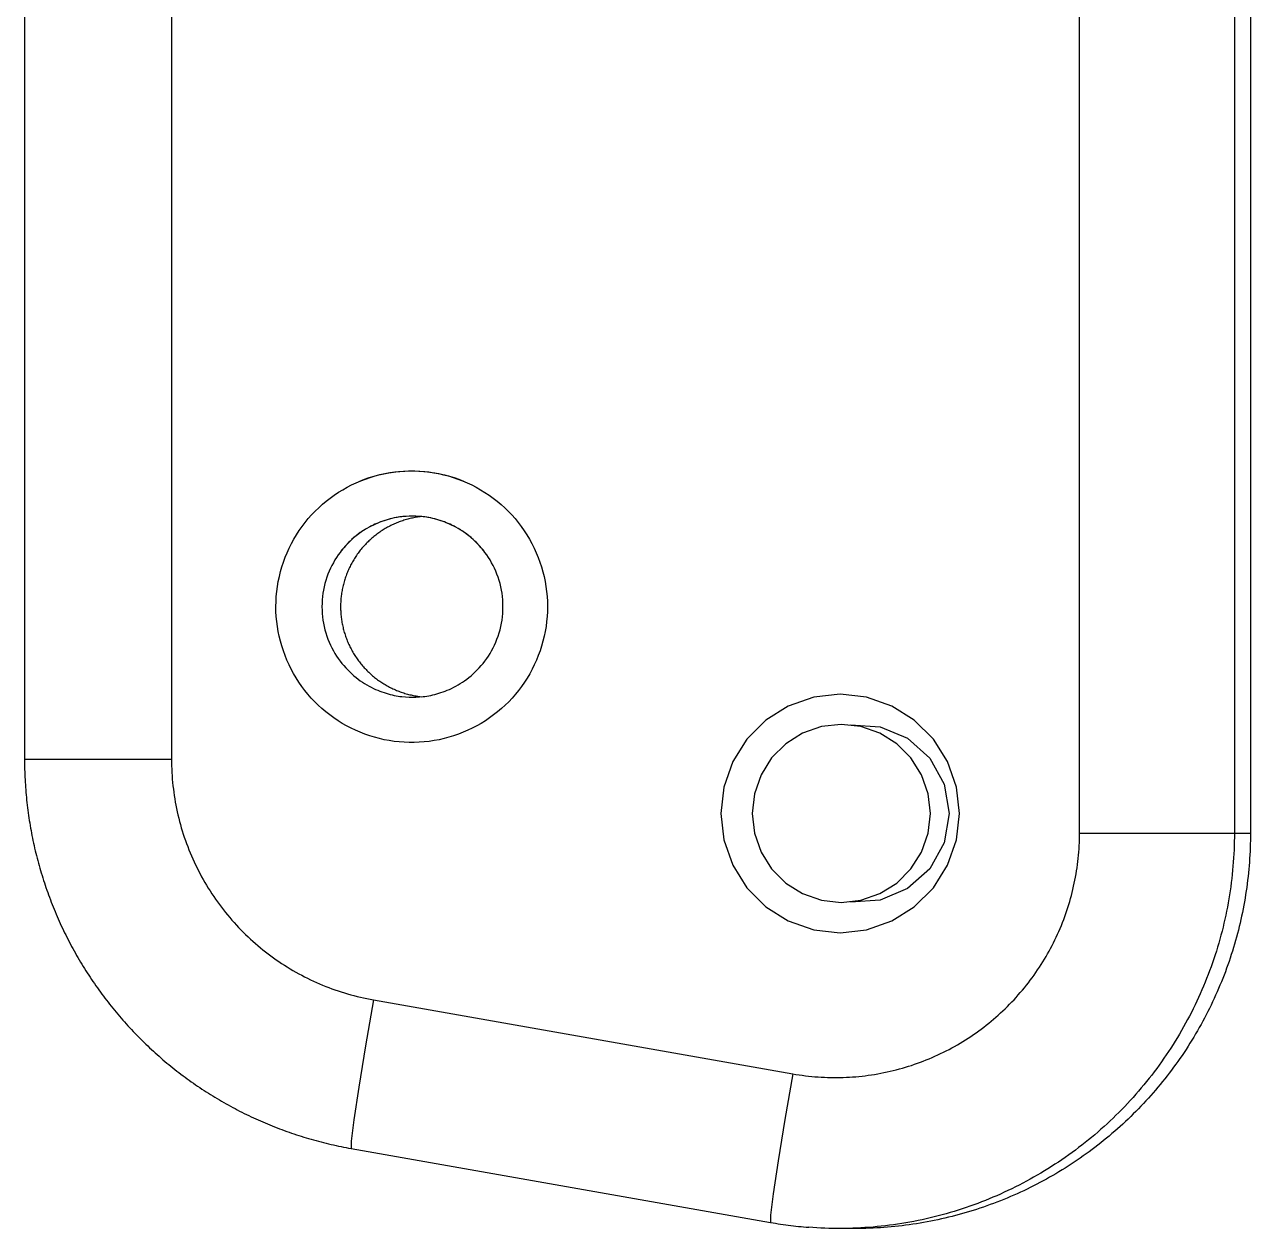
# Model space of a CAD drawing. Header units: inches. Extents: x 9000 to 22395, y 8106 to 17135.
# Drawn here: x 10069.72 to 10087.77, y 8318.72 to 8336.45 of the extents above; entities that cross this region are included whole.
import ezdxf

# ---------------------------------------------------------------- set-up
doc = ezdxf.new("R2010")
doc.units = ezdxf.units.IN
doc.header["$MEASUREMENT"] = 0
doc.layers.add('20000_FRONT_O', color=7, linetype='Continuous')

# ---------------------------------------------------------------- blocks, each defined once
blk = doc.blocks.new('A$C21A67833')
at = {"layer": '20000_FRONT_O', "linetype": 'Continuous'}
for p, q in [((12.9759, 12.9), (12.9759, 24.12)), ((14.0017, 24.12), (14.0017, 12.9)), ((14.1083, 24.12), (14.1083, 12.9)), ((5.9869, 23.6298), (5.9869, 13.3902)), ((6.9607, 23.6298), (6.9607, 13.3902)), ((8.5353, 14.9996), (8.5111, 14.9982)), ((8.5571, 15), (8.5345, 14.9996)), ((8.5797, 14.9996), (8.5571, 15)), ((5.9869, 13.3902), (6.9607, 13.3902)), ((12.9759, 12.9), (14.1083, 12.9)), ((8.2983, 11.7948), (11.0763, 11.3046)), ((8.1507, 10.81), (10.9288, 10.3198))]:
    blk.add_line(p, q, dxfattribs=at)
for points in [[(8.2082, 15.2323), (8.2391, 15.2444), (8.2705, 15.2553), (8.3022, 15.2651), (8.3343, 15.2736), (8.3667, 15.281), (8.3994, 15.2872), (8.4323, 15.2921), (8.4653, 15.2959), (8.4985, 15.2985), (8.5317, 15.2998), (8.565, 15.2999), (8.5983, 15.2988), (8.6315, 15.2964), (8.6646, 15.2928), (8.6975, 15.2879), (8.7302, 15.2818), (8.7627, 15.2744), (8.7948, 15.2659), (8.8266, 15.2562), (8.8581, 15.2454), (8.8892, 15.2334), (8.9198, 15.2204), (8.9499, 15.2063), (8.9795, 15.1911), (9.0086, 15.1748), (9.037, 15.1575), (9.0647, 15.1391), (9.0918, 15.1197), (9.118, 15.0993), (9.1435, 15.0779), (9.1682, 15.0555), (9.192, 15.0323), (9.215, 15.0081), (9.237, 14.9832), (9.258, 14.9574), (9.2781, 14.9308), (9.2971, 14.9035), (9.3151, 14.8755), (9.3321, 14.8469), (9.3479, 14.8176), (9.3627, 14.7878), (9.3765, 14.7575), (9.3891, 14.7267), (9.4007, 14.6955), (9.4112, 14.6639), (9.4205, 14.6319), (9.4286, 14.5996), (9.4355, 14.5671), (9.4411, 14.5343), (9.4455, 14.5013), (9.4487, 14.4681), (9.4507, 14.4349), (9.4514, 14.4016), (9.4508, 14.3683), (9.4491, 14.3351), (9.446, 14.3019), (9.4417, 14.2689), (9.4362, 14.2361), (9.4294, 14.2035), (9.4214, 14.1712), (9.4123, 14.1392), (9.4019, 14.1076), (9.3904, 14.0763), (9.3779, 14.0455), (9.3643, 14.0151), (9.3496, 13.9852), (9.3338, 13.9559), (9.317, 13.9272), (9.299, 13.8992), (9.2801, 13.8718), (9.2601, 13.8452), (9.2391, 13.8193), (9.2172, 13.7943), (9.1943, 13.7701), (9.1706, 13.7468), (9.146, 13.7243), (9.1206, 13.7028), (9.0944, 13.6823), (9.0675, 13.6628), (9.0398, 13.6443), (9.0114, 13.6268), (8.9825, 13.6105), (8.9529, 13.5952), (8.9228, 13.5809), (8.8923, 13.5677), (8.8613, 13.5557), (8.8299, 13.5447), (8.7981, 13.5348), (8.7659, 13.5262), (8.7335, 13.5188), (8.7008, 13.5126), (8.6679, 13.5076), (8.6348, 13.5039), (8.6016, 13.5014), (8.5684, 13.5002), (8.5351, 13.5002), (8.5018, 13.5014), (8.4687, 13.5039), (8.4356, 13.5076), (8.4027, 13.5126), (8.37, 13.5188), (8.3376, 13.5263), (8.3054, 13.5349), (8.2736, 13.5448), (8.2422, 13.5557), (8.2112, 13.5678), (8.1806, 13.581), (8.1506, 13.5952), (8.121, 13.6105), (8.092, 13.6269), (8.0637, 13.6444), (8.0361, 13.6629), (8.0091, 13.6824), (7.9829, 13.703), (7.9575, 13.7245), (7.933, 13.7469), (7.9092, 13.7703), (7.8864, 13.7945), (7.8645, 13.8195), (7.8435, 13.8454), (7.8236, 13.872), (7.8046, 13.8994), (7.7867, 13.9275), (7.7699, 13.9562), (7.7542, 13.9855), (7.7395, 14.0154), (7.7258, 14.0458), (7.7133, 14.0766), (7.7018, 14.1079), (7.6915, 14.1395), (7.6823, 14.1715), (7.6743, 14.2038), (7.6676, 14.2364), (7.6621, 14.2692), (7.6578, 14.3023), (7.6547, 14.3354), (7.6529, 14.3686), (7.6524, 14.4019), (7.6531, 14.4352), (7.655, 14.4684), (7.6582, 14.5016), (7.6626, 14.5346), (7.6683, 14.5674), (7.6752, 14.5999), (7.6833, 14.6322), (7.6927, 14.6642), (7.7031, 14.6958), (7.7147, 14.727), (7.7274, 14.7578), (7.7411, 14.7881), (7.7559, 14.8179), (7.7718, 14.8471), (7.7888, 14.8758), (7.8068, 14.9038), (7.8259, 14.931), (7.846, 14.9576), (7.867, 14.9834), (7.889, 15.0083), (7.9119, 15.0325), (7.9357, 15.0557), (7.9604, 15.0781), (7.9859, 15.0995), (8.0121, 15.12), (8.0392, 15.1394), (8.0669, 15.1577), (8.0953, 15.1751), (8.1244, 15.1913), (8.154, 15.2065), (8.1841, 15.2206), (8.2148, 15.2337), (8.2458, 15.2456), (8.2773, 15.2565), (8.3091, 15.2662), (8.3413, 15.2747), (8.3737, 15.2821), (8.4064, 15.2881), (8.4394, 15.293), (8.4725, 15.2965), (8.5057, 15.2988), (8.5389, 15.2999), (8.5722, 15.2998), (8.6054, 15.2984), (8.6386, 15.2958), (8.6717, 15.2919), (8.7045, 15.2869), (8.7372, 15.2807), (8.7696, 15.2733), (8.8017, 15.2647), (8.8334, 15.255), (8.8647, 15.2441), (8.8956, 15.232)], [(8.4228, 14.9848), (8.4095, 14.9815), (8.396, 14.9779), (8.3824, 14.974), (8.3686, 14.9696), (8.3547, 14.9648), (8.3406, 14.9595), (8.3265, 14.9539), (8.3123, 14.9477), (8.298, 14.9411), (8.2836, 14.9339), (8.2692, 14.9263), (8.2548, 14.9181), (8.2403, 14.9094), (8.226, 14.9002), (8.2116, 14.8904), (8.1974, 14.88), (8.1832, 14.869), (8.1692, 14.8575), (8.1553, 14.8454), (8.1417, 14.8326), (8.1282, 14.8193), (8.1151, 14.8054), (8.1022, 14.7908), (8.0896, 14.7757), (8.0774, 14.76), (8.0657, 14.7437), (8.0543, 14.7269), (8.0434, 14.7095), (8.033, 14.6915), (8.0232, 14.6731), (8.014, 14.6541), (8.0053, 14.6347), (7.9973, 14.6149), (7.9899, 14.5946), (7.9833, 14.574), (7.9773, 14.553), (7.9721, 14.5317), (7.9677, 14.5102), (7.9641, 14.4884), (7.9612, 14.4665), (7.9592, 14.4444), (7.9579, 14.4222), (7.9575, 14.4), (7.9579, 14.3778), (7.9592, 14.3556), (7.9612, 14.3335), (7.9641, 14.3116), (7.9677, 14.2898), (7.9721, 14.2683), (7.9773, 14.247), (7.9833, 14.226), (7.9899, 14.2054), (7.9973, 14.1852), (8.0053, 14.1653), (8.014, 14.1459), (8.0232, 14.1269), (8.033, 14.1085), (8.0434, 14.0906), (8.0543, 14.0731), (8.0657, 14.0563), (8.0774, 14.04), (8.0896, 14.0243), (8.1022, 14.0092), (8.1151, 13.9946), (8.1282, 13.9807), (8.1417, 13.9674), (8.1553, 13.9546), (8.1692, 13.9425), (8.1832, 13.931), (8.1974, 13.92), (8.2116, 13.9096), (8.226, 13.8998), (8.2403, 13.8906), (8.2548, 13.8819), (8.2692, 13.8737), (8.2836, 13.8661), (8.298, 13.8589), (8.3123, 13.8523), (8.3265, 13.8462), (8.3406, 13.8405), (8.3547, 13.8352), (8.3686, 13.8304), (8.3824, 13.826), (8.396, 13.8221), (8.4095, 13.8185), (8.4228, 13.8152), (8.436, 13.8124), (8.449, 13.8098), (8.4618, 13.8076), (8.4744, 13.8057), (8.4868, 13.8041), (8.5111, 13.8018), (8.5345, 13.8004), (8.5571, 13.8), (8.5797, 13.8004), (8.6032, 13.8018), (8.6274, 13.8041), (8.6398, 13.8057), (8.6524, 13.8076), (8.6652, 13.8098), (8.6782, 13.8124), (8.6914, 13.8152), (8.7047, 13.8185), (8.7182, 13.8221), (8.7318, 13.826), (8.7456, 13.8304), (8.7595, 13.8352), (8.7736, 13.8405), (8.7877, 13.8462), (8.802, 13.8523), (8.8163, 13.8589), (8.8306, 13.8661), (8.845, 13.8737), (8.8595, 13.8819), (8.8739, 13.8906), (8.8883, 13.8998), (8.9026, 13.9096), (8.9169, 13.92), (8.931, 13.931), (8.945, 13.9425), (8.9589, 13.9546), (8.9726, 13.9674), (8.986, 13.9807), (8.9992, 13.9946), (9.012, 14.0092), (9.0246, 14.0243), (9.0368, 14.04), (9.0486, 14.0563), (9.0599, 14.0731), (9.0708, 14.0906), (9.0812, 14.1085), (9.091, 14.1269), (9.1003, 14.1459), (9.1089, 14.1653), (9.1169, 14.1852), (9.1243, 14.2054), (9.1309, 14.226), (9.1369, 14.247), (9.1421, 14.2683), (9.1465, 14.2898), (9.1502, 14.3116), (9.153, 14.3335), (9.1551, 14.3556), (9.1563, 14.3778), (9.1567, 14.4), (9.1563, 14.4222), (9.1551, 14.4444), (9.153, 14.4665), (9.1502, 14.4884), (9.1465, 14.5102), (9.1421, 14.5317), (9.1369, 14.553)], [(8.6165, 14.9965), (8.6081, 14.9956), (8.5997, 14.9945), (8.5913, 14.9933), (8.583, 14.992), (8.5747, 14.9905), (8.5664, 14.989), (8.5581, 14.9873), (8.5499, 14.9855), (8.5416, 14.9836), (8.5334, 14.9816), (8.5252, 14.9795), (8.5171, 14.9772), (8.5089, 14.9748), (8.5008, 14.9723), (8.4927, 14.9697), (8.4846, 14.967), (8.4765, 14.9641), (8.4685, 14.9612), (8.4606, 14.9581), (8.4527, 14.9549), (8.4449, 14.9516), (8.4371, 14.9482), (8.4294, 14.9448), (8.4218, 14.9412), (8.4142, 14.9375), (8.4066, 14.9337), (8.3991, 14.9297), (8.3917, 14.9257), (8.3844, 14.9216), (8.3771, 14.9174), (8.3698, 14.9131), (8.3626, 14.9086), (8.3555, 14.9041), (8.3484, 14.8995), (8.3414, 14.8947), (8.3345, 14.8899), (8.3276, 14.8849), (8.3207, 14.8799), (8.3139, 14.8747), (8.3072, 14.8694), (8.3006, 14.864), (8.294, 14.8586), (8.2875, 14.8531), (8.2812, 14.8474), (8.2749, 14.8417), (8.2687, 14.836), (8.2626, 14.8301), (8.2566, 14.8242), (8.2506, 14.8182), (8.2448, 14.8121), (8.239, 14.8059), (8.2334, 14.7996), (8.2278, 14.7933), (8.2223, 14.7869), (8.2169, 14.7804), (8.2116, 14.7738), (8.2064, 14.7672), (8.2013, 14.7605), (8.1962, 14.7537), (8.1913, 14.7468), (8.1864, 14.7398), (8.1816, 14.7328), (8.177, 14.7256), (8.1724, 14.7184), (8.1679, 14.7112), (8.1635, 14.7038), (8.1593, 14.6965), (8.1551, 14.689), (8.1511, 14.6816), (8.1472, 14.6741), (8.1434, 14.6665), (8.1397, 14.6589), (8.1361, 14.6513), (8.1326, 14.6436), (8.1292, 14.6359), (8.1259, 14.6281), (8.1228, 14.6203), (8.1198, 14.6124), (8.1168, 14.6045), (8.114, 14.5965), (8.1113, 14.5885), (8.1087, 14.5805), (8.1062, 14.5724), (8.1038, 14.5642), (8.1016, 14.556), (8.0994, 14.5478), (8.0974, 14.5395), (8.0954, 14.5312), (8.0936, 14.5228), (8.0919, 14.5145), (8.0904, 14.5061), (8.0889, 14.4977), (8.0876, 14.4894), (8.0864, 14.481), (8.0853, 14.4726), (8.0843, 14.4642), (8.0835, 14.4558), (8.0828, 14.4474), (8.0822, 14.439), (8.0817, 14.4306), (8.0813, 14.4221), (8.0811, 14.4137), (8.0809, 14.4053), (8.0809, 14.3968), (8.081, 14.3884), (8.0812, 14.3799), (8.0816, 14.3714), (8.0821, 14.363), (8.0826, 14.3545), (8.0833, 14.346), (8.0842, 14.3375), (8.0851, 14.329), (8.0862, 14.3205), (8.0874, 14.3121), (8.0887, 14.3037), (8.0901, 14.2953), (8.0917, 14.287), (8.0933, 14.2787), (8.0951, 14.2704), (8.097, 14.2622), (8.099, 14.254), (8.1011, 14.2458), (8.1033, 14.2377), (8.1056, 14.2295), (8.1081, 14.2215), (8.1106, 14.2134), (8.1133, 14.2054), (8.1161, 14.1975), (8.119, 14.1895), (8.1221, 14.1816), (8.1252, 14.1738), (8.1285, 14.1659), (8.1318, 14.1581), (8.1353, 14.1503), (8.1389, 14.1426), (8.1427, 14.1349), (8.1465, 14.1273), (8.1504, 14.1197), (8.1544, 14.1122), (8.1586, 14.1048), (8.1628, 14.0975), (8.1671, 14.0902), (8.1715, 14.083), (8.176, 14.0758), (8.1806, 14.0688), (8.1854, 14.0618), (8.1902, 14.0548), (8.1951, 14.0479), (8.2001, 14.0412), (8.2051, 14.0344), (8.2103, 14.0278), (8.2156, 14.0212), (8.221, 14.0147), (8.2265, 14.0082), (8.2321, 14.0018), (8.2377, 13.9955), (8.2435, 13.9893), (8.2494, 13.9831), (8.2554, 13.977), (8.2614, 13.971), (8.2676, 13.9651), (8.2738, 13.9593), (8.2801, 13.9535), (8.2864, 13.9479), (8.2929, 13.9424), (8.2994, 13.9369), (8.3059, 13.9316), (8.3126, 13.9264), (8.3193, 13.9212), (8.326, 13.9162), (8.3329, 13.9113), (8.3398, 13.9064), (8.3467, 13.9017), (8.3538, 13.897), (8.3609, 13.8925), (8.3681, 13.888), (8.3753, 13.8837), (8.3826, 13.8794), (8.39, 13.8752), (8.3975, 13.8712), (8.405, 13.8672), (8.4126, 13.8633), (8.4203, 13.8596), (8.428, 13.8559), (8.4357, 13.8524), (8.4435, 13.849), (8.4514, 13.8456), (8.4592, 13.8425), (8.4671, 13.8394), (8.4751, 13.8364), (8.483, 13.8336), (8.491, 13.8308), (8.4991, 13.8282), (8.5071, 13.8257), (8.5152, 13.8233), (8.5233, 13.8211), (8.5315, 13.8189), (8.5397, 13.8169), (8.5479, 13.8149)], [(8.5143, 14.9985), (8.4942, 14.9967), (8.4748, 14.9943), (8.4562, 14.9915), (8.4384, 14.9881), (8.4213, 14.9844), (8.4049, 14.9804), (8.3892, 14.976), (8.3742, 14.9714), (8.3598, 14.9666), (8.3461, 14.9616), (8.3329, 14.9565), (8.3203, 14.9512), (8.3082, 14.9459), (8.2966, 14.9404)], [(8.5111, 14.9982), (8.4868, 14.9959), (8.4744, 14.9943), (8.4618, 14.9924), (8.449, 14.9902), (8.436, 14.9876)], [(8.6782, 14.9876), (8.6652, 14.9902), (8.6524, 14.9924), (8.6398, 14.9943), (8.6274, 14.9959), (8.6032, 14.9982), (8.5789, 14.9996)], [(8.8176, 14.9404), (8.806, 14.9459), (8.794, 14.9512), (8.7813, 14.9565), (8.7682, 14.9616), (8.7544, 14.9666), (8.74, 14.9714), (8.725, 14.976), (8.7093, 14.9804), (8.6929, 14.9844), (8.6758, 14.9881), (8.658, 14.9915), (8.6394, 14.9943), (8.6201, 14.9967), (8.5999, 14.9985)], [(9.1369, 14.553), (9.1309, 14.574), (9.1243, 14.5946), (9.1169, 14.6149), (9.1089, 14.6347), (9.1003, 14.6541), (9.091, 14.6731), (9.0812, 14.6915), (9.0708, 14.7095), (9.0599, 14.7269), (9.0486, 14.7437), (9.0368, 14.76), (9.0246, 14.7757), (9.012, 14.7908), (8.9992, 14.8054), (8.986, 14.8193), (8.9726, 14.8326), (8.9589, 14.8454), (8.945, 14.8575), (8.931, 14.869), (8.9169, 14.88), (8.9026, 14.8904), (8.8883, 14.9002), (8.8739, 14.9094), (8.8595, 14.9181), (8.845, 14.9263), (8.8306, 14.9339), (8.8163, 14.9411), (8.802, 14.9477), (8.7877, 14.9539), (8.7736, 14.9595), (8.7595, 14.9648), (8.7456, 14.9696), (8.7318, 14.974), (8.7182, 14.9779), (8.7047, 14.9815), (8.6914, 14.9848)], [(8.2283, 14.9017), (8.22, 14.8962), (8.2046, 14.8854), (8.1904, 14.8747), (8.1773, 14.8643), (8.1652, 14.8541), (8.154, 14.8441)], [(8.2551, 14.9183), (8.2458, 14.9128), (8.2368, 14.9072)], [(8.2856, 14.9349), (8.275, 14.9294), (8.2648, 14.9239)], [(8.8494, 14.9239), (8.8393, 14.9294), (8.8287, 14.9349)], [(8.8774, 14.9072), (8.8685, 14.9128), (8.8591, 14.9183)], [(8.9602, 14.8441), (8.9491, 14.8541), (8.9369, 14.8643), (8.9238, 14.8747), (8.9096, 14.8854), (8.8942, 14.8962), (8.886, 14.9017)], [(8.1168, 14.8072), (8.109, 14.7987), (8.1018, 14.7904), (8.0951, 14.7824), (8.0888, 14.7747), (8.0829, 14.7672), (8.0774, 14.76)], [(8.1436, 14.8345), (8.134, 14.8251), (8.1251, 14.816)], [(8.9892, 14.816), (8.9802, 14.8251), (8.9706, 14.8345)], [(9.0368, 14.76), (9.0313, 14.7672), (9.0254, 14.7747), (9.0191, 14.7824), (9.0124, 14.7904), (9.0052, 14.7987), (8.9975, 14.8072)], [(8.5479, 13.8149), (8.5561, 13.8131), (8.5644, 13.8114), (8.5727, 13.8098), (8.5811, 13.8084), (8.5895, 13.807), (8.5979, 13.8058), (8.6063, 13.8047), (8.6148, 13.8037)], [(11.3899, 13.8201), (11.2156, 13.8007), (11.0468, 13.7417), (10.8982, 13.6484), (10.7718, 13.5219), (10.6785, 13.3733), (10.6195, 13.2044), (10.6001, 13.03), (10.6195, 12.8556), (10.6785, 12.6867), (10.7718, 12.5381), (10.8982, 12.4116), (11.0468, 12.3183), (11.2156, 12.2594), (11.3899, 12.2399), (11.5643, 12.2594), (11.7331, 12.3183), (11.8816, 12.4116), (12.0081, 12.5381), (12.1013, 12.6867), (12.1603, 12.8556), (12.1798, 13.03), (12.1603, 13.2044), (12.1013, 13.3733), (12.0081, 13.5219), (11.8816, 13.6484), (11.7331, 13.7417), (11.5643, 13.8007), (11.3899, 13.8201)], [(11.3978, 12.4399), (11.528, 12.4544), (11.6541, 12.4985), (11.765, 12.5682), (11.8595, 12.6626), (11.9291, 12.7736), (11.9732, 12.8998), (11.9877, 13.03), (11.9732, 13.1603), (11.9291, 13.2864), (11.8595, 13.3974), (11.765, 13.4919), (11.6541, 13.5615), (11.528, 13.6056), (11.3978, 13.6201), (11.2676, 13.6056), (11.1415, 13.5615), (11.0306, 13.4919), (10.9361, 13.3974), (10.8664, 13.2864), (10.8224, 13.1603), (10.8078, 13.03), (10.8224, 12.8998), (10.8664, 12.7736), (10.9361, 12.6626), (11.0306, 12.5682), (11.1415, 12.4985), (11.2676, 12.4544), (11.3978, 12.4399)], [(11.4593, 13.6169), (11.6558, 13.6045), (11.8373, 13.5282), (11.9836, 13.3965), (12.0784, 13.2241), (12.1113, 13.03)], [(5.9871, 13.3902), (5.9871, 13.3732), (5.9872, 13.3562), (5.9875, 13.3392), (5.9878, 13.3222), (5.9883, 13.3051), (5.989, 13.2881), (5.9897, 13.2712), (5.9905, 13.2542), (5.9915, 13.2372), (5.9925, 13.2202), (5.9937, 13.2032), (5.9949, 13.1863), (5.9963, 13.1693), (5.9978, 13.1524), (5.9994, 13.1354), (6.0011, 13.1185), (6.0029, 13.1016), (6.0048, 13.0847), (6.0068, 13.0678), (6.009, 13.0509), (6.0112, 13.0341), (6.0136, 13.0172), (6.016, 13.0004), (6.0186, 12.9836), (6.0213, 12.9668), (6.0241, 12.95), (6.027, 12.9332), (6.03, 12.9165), (6.0332, 12.8998), (6.0364, 12.8831), (6.0398, 12.8664), (6.0432, 12.8497), (6.0468, 12.8331), (6.0504, 12.8165), (6.0542, 12.7999), (6.0581, 12.7833), (6.0621, 12.7668), (6.0662, 12.7503), (6.0704, 12.7338), (6.0747, 12.7174), (6.0792, 12.7009), (6.0837, 12.6845), (6.0883, 12.6682), (6.0931, 12.6518), (6.0979, 12.6355), (6.1029, 12.6192), (6.1079, 12.603), (6.1131, 12.5868), (6.1183, 12.5706), (6.1237, 12.5545), (6.1292, 12.5384), (6.1348, 12.5223), (6.1404, 12.5063), (6.1462, 12.4903), (6.1521, 12.4743), (6.1581, 12.4584), (6.1642, 12.4425), (6.1704, 12.4267), (6.1767, 12.4109), (6.1831, 12.3951), (6.1896, 12.3794), (6.1962, 12.3637), (6.2029, 12.3481), (6.2098, 12.3325), (6.2167, 12.3169), (6.2237, 12.3015), (6.2308, 12.286), (6.238, 12.2706), (6.2453, 12.2552), (6.2527, 12.2399), (6.2603, 12.2247), (6.2679, 12.2095), (6.2756, 12.1943), (6.2834, 12.1792), (6.2913, 12.1641), (6.2993, 12.1491), (6.3074, 12.1341), (6.3156, 12.1192), (6.3239, 12.1044), (6.3323, 12.0896), (6.3407, 12.0748), (6.3493, 12.0602), (6.358, 12.0455), (6.3668, 12.0309), (6.3756, 12.0164), (6.3846, 12.002), (6.3937, 11.9876), (6.4028, 11.9732), (6.4121, 11.959), (6.4214, 11.9447), (6.4308, 11.9306), (6.4403, 11.9165), (6.45, 11.9024), (6.4597, 11.8885), (6.4695, 11.8746), (6.4793, 11.8607), (6.4893, 11.8469), (6.4994, 11.8332), (6.5095, 11.8196), (6.5198, 11.806), (6.5301, 11.7925), (6.5405, 11.779), (6.551, 11.7657), (6.5616, 11.7523), (6.5723, 11.7391), (6.583, 11.7259), (6.5939, 11.7128), (6.6048, 11.6998), (6.6158, 11.6868), (6.6269, 11.6739), (6.6381, 11.6611), (6.6494, 11.6484), (6.6607, 11.6357), (6.6721, 11.6231), (6.6837, 11.6106), (6.6952, 11.5981), (6.7069, 11.5857), (6.7187, 11.5734), (6.7305, 11.5612), (6.7424, 11.5491), (6.7544, 11.537), (6.7665, 11.525), (6.7786, 11.5131), (6.7908, 11.5013), (6.8031, 11.4895), (6.8155, 11.4779), (6.828, 11.4663), (6.8405, 11.4548), (6.8531, 11.4433), (6.8658, 11.432), (6.8785, 11.4207), (6.8913, 11.4095), (6.9042, 11.3984), (6.9172, 11.3874), (6.9302, 11.3765), (6.9433, 11.3657), (6.9565, 11.3549), (6.9697, 11.3442), (6.9831, 11.3336), (6.9964, 11.3231), (7.0099, 11.3127), (7.0234, 11.3024), (7.037, 11.2922), (7.0506, 11.282), (7.0644, 11.272), (7.0781, 11.262), (7.092, 11.2521), (7.1059, 11.2423), (7.1199, 11.2326), (7.1339, 11.223), (7.148, 11.2135), (7.1622, 11.2041), (7.1764, 11.1948), (7.1907, 11.1855), (7.205, 11.1764), (7.2194, 11.1673), (7.2339, 11.1584), (7.2484, 11.1495), (7.263, 11.1408), (7.2776, 11.1321), (7.2923, 11.1235), (7.3071, 11.115), (7.3219, 11.1066), (7.3367, 11.0984), (7.3516, 11.0902), (7.3666, 11.0821), (7.3816, 11.0741), (7.3966, 11.0662), (7.4118, 11.0583), (7.4269, 11.0506), (7.4421, 11.043), (7.4574, 11.0355), (7.4727, 11.0281), (7.4881, 11.0208), (7.5035, 11.0136), (7.5189, 11.0064), (7.5344, 10.9994), (7.5499, 10.9925), (7.5655, 10.9857), (7.5812, 10.979), (7.5968, 10.9724), (7.6125, 10.9659), (7.6283, 10.9595), (7.6441, 10.9532), (7.6599, 10.947), (7.6758, 10.9409), (7.6917, 10.9349), (7.7077, 10.929), (7.7237, 10.9232), (7.7397, 10.9175), (7.7558, 10.912), (7.7719, 10.9065), (7.788, 10.9011), (7.8042, 10.8959), (7.8204, 10.8907), (7.8367, 10.8857), (7.853, 10.8807), (7.8693, 10.8759), (7.8856, 10.8712)], [(6.9607, 13.3902), (6.9609, 13.368), (6.9613, 13.3459), (6.9621, 13.3237), (6.9631, 13.3016), (6.9645, 13.2796), (6.9661, 13.2576), (6.9681, 13.2356), (6.9703, 13.2138), (6.9729, 13.1919), (6.9757, 13.1702), (6.9788, 13.1485), (6.9822, 13.1269), (6.9859, 13.1054), (6.9899, 13.0839), (6.9942, 13.0624), (6.9987, 13.0411), (7.0036, 13.0198), (7.0087, 12.9985), (7.0141, 12.9774), (7.0198, 12.9562), (7.0258, 12.9352), (7.0321, 12.9142), (7.0387, 12.8933), (7.0456, 12.8724), (7.0528, 12.8516), (7.0602, 12.8309), (7.068, 12.8102), (7.076, 12.7896), (7.0844, 12.7691), (7.093, 12.7488), (7.1018, 12.7286), (7.111, 12.7085), (7.1203, 12.6887), (7.13, 12.6689), (7.1399, 12.6494), (7.15, 12.63), (7.1604, 12.6107), (7.171, 12.5916), (7.1819, 12.5727), (7.1931, 12.5539), (7.2045, 12.5352), (7.2161, 12.5168), (7.228, 12.4984), (7.2401, 12.4803), (7.2525, 12.4622), (7.2652, 12.4444), (7.2781, 12.4267), (7.2913, 12.4091), (7.3047, 12.3917), (7.3183, 12.3745), (7.3323, 12.3574), (7.3464, 12.3405), (7.3609, 12.3238), (7.3756, 12.3072), (7.3904, 12.2908), (7.4055, 12.2747), (7.4208, 12.2589), (7.4362, 12.2432), (7.4518, 12.2278), (7.4677, 12.2127), (7.4837, 12.1977), (7.4999, 12.183), (7.5162, 12.1686), (7.5328, 12.1543), (7.5496, 12.1403), (7.5665, 12.1265), (7.5836, 12.1129), (7.6009, 12.0996), (7.6184, 12.0865), (7.6361, 12.0736), (7.654, 12.061), (7.672, 12.0486), (7.6903, 12.0364), (7.7087, 12.0245), (7.7273, 12.0128), (7.7461, 12.0013), (7.7651, 11.99), (7.7843, 11.979), (7.8037, 11.9683), (7.8231, 11.9578), (7.8427, 11.9477), (7.8623, 11.9378), (7.8821, 11.9282), (7.902, 11.9189), (7.9219, 11.9098), (7.942, 11.9011), (7.9621, 11.8926), (7.9824, 11.8844), (8.0028, 11.8764), (8.0232, 11.8688), (8.0438, 11.8614), (8.0644, 11.8543), (8.0852, 11.8475), (8.106, 11.841), (8.127, 11.8347), (8.148, 11.8287), (8.1692, 11.823), (8.1905, 11.8176), (8.2118, 11.8125), (8.2333, 11.8076), (8.2548, 11.8031), (8.2765, 11.7988), (8.2983, 11.7948)], [(12.1113, 13.03), (12.0784, 12.8359), (11.9836, 12.6635), (11.8373, 12.5318), (11.6558, 12.4555), (11.4593, 12.4431)], [(11.0763, 11.3046), (11.0972, 11.3011), (11.1181, 11.2978), (11.139, 11.2948), (11.1599, 11.2921), (11.1809, 11.2897), (11.2018, 11.2875), (11.2228, 11.2856), (11.2437, 11.284), (11.2646, 11.2827), (11.2855, 11.2816), (11.3064, 11.2808), (11.3273, 11.2803), (11.3482, 11.28), (11.369, 11.28), (11.3899, 11.2803), (11.4107, 11.2809), (11.4315, 11.2817), (11.4523, 11.2828), (11.4731, 11.2842), (11.4939, 11.2858), (11.5146, 11.2877), (11.5353, 11.2898), (11.5561, 11.2923), (11.5768, 11.295), (11.5975, 11.2979), (11.6182, 11.3012), (11.6388, 11.3047), (11.6595, 11.3085), (11.6801, 11.3125), (11.7008, 11.3169), (11.7214, 11.3215), (11.7419, 11.3264), (11.7623, 11.3315), (11.7826, 11.3369), (11.8028, 11.3426), (11.8229, 11.3485), (11.8428, 11.3546), (11.8627, 11.361), (11.8825, 11.3677), (11.9022, 11.3746), (11.9218, 11.3817), (11.9412, 11.3891), (11.9606, 11.3967), (11.9799, 11.4046), (11.9991, 11.4128), (12.0181, 11.4212), (12.0371, 11.4298), (12.056, 11.4387), (12.0747, 11.4478), (12.0934, 11.4572), (12.1119, 11.4668), (12.1304, 11.4767), (12.1487, 11.4869), (12.167, 11.4973), (12.1851, 11.5079), (12.2032, 11.5188), (12.2211, 11.53), (12.2388, 11.5413), (12.2564, 11.5529), (12.2738, 11.5647), (12.291, 11.5767), (12.308, 11.5889), (12.3249, 11.6013), (12.3415, 11.6139), (12.358, 11.6267), (12.3743, 11.6397), (12.3905, 11.6529), (12.4064, 11.6663), (12.4222, 11.68), (12.4378, 11.6938), (12.4532, 11.7078), (12.4684, 11.722), (12.4835, 11.7364), (12.4983, 11.751), (12.513, 11.7658), (12.5276, 11.7808), (12.5419, 11.7961), (12.5561, 11.8115), (12.57, 11.8271), (12.5838, 11.8429), (12.5975, 11.859), (12.6109, 11.8752), (12.6241, 11.8916), (12.6371, 11.9082), (12.6499, 11.925), (12.6624, 11.9418), (12.6747, 11.9588), (12.6868, 11.976), (12.6986, 11.9932), (12.7102, 12.0106), (12.7215, 12.0282), (12.7326, 12.0458), (12.7435, 12.0636), (12.7541, 12.0815), (12.7645, 12.0996), (12.7747, 12.1178), (12.7846, 12.1361), (12.7943, 12.1545), (12.8038, 12.1731), (12.813, 12.1918), (12.822, 12.2106), (12.8308, 12.2296), (12.8393, 12.2487), (12.8476, 12.2679), (12.8556, 12.2872), (12.8635, 12.3067), (12.871, 12.3264), (12.8784, 12.3461), (12.8854, 12.366), (12.8923, 12.386), (12.8988, 12.406), (12.9051, 12.426), (12.9111, 12.4462), (12.9168, 12.4663), (12.9223, 12.4865), (12.9275, 12.5068), (12.9324, 12.527), (12.9371, 12.5474), (12.9415, 12.5678), (12.9456, 12.5882), (12.9495, 12.6087), (12.9531, 12.6292), (12.9565, 12.6497), (12.9595, 12.6703), (12.9624, 12.691), (12.9649, 12.7117), (12.9672, 12.7324), (12.9692, 12.7532), (12.971, 12.7741), (12.9725, 12.7949), (12.9737, 12.8159), (12.9747, 12.8368), (12.9753, 12.8578), (12.9758, 12.8789), (12.9759, 12.9)], [(14.1083, 12.9), (14.1082, 12.8759), (14.1079, 12.8518), (14.1073, 12.8277), (14.1065, 12.8037), (14.1055, 12.7796), (14.1043, 12.7556), (14.1029, 12.7316), (14.1012, 12.7076), (14.0994, 12.6836), (14.0973, 12.6597), (14.095, 12.6358), (14.0924, 12.6118), (14.0897, 12.5879), (14.0867, 12.5641), (14.0835, 12.5402), (14.0801, 12.5164), (14.0764, 12.4926), (14.0726, 12.4687), (14.0685, 12.445), (14.0642, 12.4213), (14.0597, 12.3976), (14.055, 12.374), (14.05, 12.3504), (14.0449, 12.327), (14.0395, 12.3035), (14.0339, 12.2801), (14.0281, 12.2568), (14.0221, 12.2335), (14.0159, 12.2103), (14.0095, 12.1871), (14.0028, 12.164), (13.9959, 12.1409), (13.9889, 12.1179), (13.9816, 12.095), (13.9741, 12.0721), (13.9663, 12.0493), (13.9584, 12.0265), (13.9503, 12.0038), (13.9419, 11.9812), (13.9334, 11.9587), (13.9246, 11.9363), (13.9157, 11.9139), (13.9065, 11.8917), (13.8972, 11.8696), (13.8876, 11.8475), (13.8778, 11.8255), (13.8679, 11.8036), (13.8577, 11.7818), (13.8474, 11.7601), (13.8368, 11.7385), (13.826, 11.717), (13.8151, 11.6956), (13.8039, 11.6742), (13.7925, 11.653), (13.7809, 11.6318), (13.7692, 11.6108), (13.7572, 11.5899), (13.7451, 11.5691), (13.7328, 11.5484), (13.7202, 11.5278), (13.7076, 11.5074), (13.6947, 11.4871), (13.6816, 11.4669), (13.6684, 11.4468), (13.655, 11.4269), (13.6414, 11.4071), (13.6276, 11.3874), (13.6136, 11.3678), (13.5994, 11.3483), (13.5851, 11.329), (13.5705, 11.3098), (13.5558, 11.2907), (13.5409, 11.2717), (13.5258, 11.2529), (13.5106, 11.2343), (13.4952, 11.2157), (13.4797, 11.1974), (13.4639, 11.1792), (13.4481, 11.1611), (13.432, 11.1432), (13.4158, 11.1254), (13.3995, 11.1078), (13.3829, 11.0904), (13.3662, 11.073), (13.3494, 11.0559), (13.3324, 11.0389), (13.3152, 11.022), (13.2979, 11.0053), (13.2804, 10.9887), (13.2627, 10.9723), (13.2449, 10.9561), (13.2269, 10.94), (13.2088, 10.9241), (13.1906, 10.9084), (13.1722, 10.8928), (13.1537, 10.8774), (13.1351, 10.8622), (13.1163, 10.8472), (13.0974, 10.8324), (13.0784, 10.8177), (13.0592, 10.8032), (13.0399, 10.7888), (13.0204, 10.7747), (13.0009, 10.7607), (12.9812, 10.7469), (12.9613, 10.7333), (12.9413, 10.7198), (12.9212, 10.7066), (12.901, 10.6935), (12.8806, 10.6806), (12.8601, 10.6679), (12.8395, 10.6553), (12.8189, 10.643), (12.7981, 10.6309), (12.7772, 10.619), (12.7562, 10.6072), (12.7351, 10.5957), (12.7139, 10.5843), (12.6926, 10.5732), (12.6712, 10.5622), (12.6497, 10.5515), (12.6281, 10.5409), (12.6064, 10.5306), (12.5846, 10.5204), (12.5626, 10.5104), (12.5406, 10.5006), (12.5185, 10.491), (12.4963, 10.4817), (12.474, 10.4725), (12.4516, 10.4635), (12.4292, 10.4548), (12.4067, 10.4462), (12.3841, 10.4379), (12.3615, 10.4298), (12.3388, 10.4219), (12.316, 10.4142), (12.2932, 10.4067), (12.2703, 10.3994), (12.2473, 10.3923), (12.2242, 10.3855), (12.2011, 10.3788), (12.1779, 10.3724), (12.1546, 10.3662), (12.1313, 10.3601), (12.1079, 10.3543), (12.0845, 10.3487), (12.061, 10.3434), (12.0374, 10.3382), (12.0139, 10.3333), (11.9903, 10.3285), (11.9667, 10.324), (11.943, 10.3198), (11.9193, 10.3157), (11.8956, 10.3119), (11.8718, 10.3082), (11.848, 10.3048), (11.8242, 10.3016), (11.8003, 10.2986), (11.7764, 10.2959), (11.7524, 10.2934), (11.7285, 10.291), (11.7045, 10.2889), (11.6804, 10.2871), (11.6564, 10.2854), (11.6323, 10.284), (11.6083, 10.2828), (11.5843, 10.2818), (11.5603, 10.281), (11.5363, 10.2804), (11.5123, 10.2801), (11.4883, 10.28)], [(14.0017, 12.9), (14.0016, 12.8724), (14.0011, 12.8448), (14.0004, 12.8173), (13.9994, 12.7898), (13.9981, 12.7624), (13.9965, 12.735), (13.9947, 12.7076), (13.9925, 12.6804), (13.9901, 12.6531), (13.9874, 12.6259), (13.9844, 12.5988), (13.9811, 12.5717), (13.9775, 12.5446), (13.9737, 12.5176), (13.9696, 12.4907), (13.9652, 12.4638), (13.9605, 12.4369), (13.9556, 12.4101), (13.9503, 12.3834), (13.9448, 12.3567), (13.939, 12.33), (13.9329, 12.3034), (13.9266, 12.2768), (13.9199, 12.2503), (13.913, 12.2238), (13.9058, 12.1974), (13.8983, 12.171), (13.8906, 12.1447), (13.8825, 12.1184), (13.8742, 12.0922), (13.8655, 12.066), (13.8566, 12.0399), (13.8474, 12.0138), (13.8379, 11.9879), (13.8282, 11.9621), (13.8182, 11.9365), (13.808, 11.911), (13.7975, 11.8856), (13.7868, 11.8604), (13.7758, 11.8353), (13.7646, 11.8104), (13.7531, 11.7856), (13.7413, 11.7609), (13.7294, 11.7364), (13.7171, 11.712), (13.7046, 11.6878), (13.6919, 11.6637), (13.6789, 11.6397), (13.6657, 11.6159), (13.6522, 11.5922), (13.6385, 11.5686), (13.6245, 11.5452), (13.6103, 11.5219), (13.5958, 11.4988), (13.5811, 11.4758), (13.5661, 11.4529), (13.5509, 11.4302), (13.5354, 11.4076), (13.5197, 11.3851), (13.5037, 11.3628), (13.4875, 11.3407), (13.471, 11.3186), (13.4543, 11.2967), (13.4373, 11.275), (13.4201, 11.2534), (13.4026, 11.232), (13.3849, 11.2109), (13.3671, 11.1899), (13.3491, 11.1692), (13.3308, 11.1487), (13.3124, 11.1284), (13.2938, 11.1083), (13.275, 11.0884), (13.256, 11.0688), (13.2368, 11.0493), (13.2174, 11.0301), (13.1979, 11.0111), (13.1781, 10.9923), (13.1582, 10.9737), (13.1381, 10.9553), (13.1177, 10.9372), (13.0972, 10.9192), (13.0765, 10.9015), (13.0557, 10.8839), (13.0346, 10.8666), (13.0133, 10.8495), (12.9919, 10.8326), (12.9702, 10.8159), (12.9484, 10.7995), (12.9264, 10.7832), (12.9042, 10.7672), (12.8818, 10.7514), (12.8592, 10.7358), (12.8364, 10.7204), (12.8134, 10.7052), (12.7902, 10.6903), (12.7668, 10.6755), (12.7433, 10.6611), (12.7197, 10.6469), (12.6959, 10.6329), (12.6721, 10.6193), (12.6481, 10.6059), (12.6241, 10.5928), (12.5999, 10.5799), (12.5756, 10.5673), (12.5512, 10.555), (12.5267, 10.5429), (12.5021, 10.5311), (12.4773, 10.5196), (12.4525, 10.5083), (12.4276, 10.4973), (12.4025, 10.4866), (12.3774, 10.4761), (12.3521, 10.4659), (12.3267, 10.4559), (12.3013, 10.4462), (12.2757, 10.4368), (12.25, 10.4276), (12.2242, 10.4187), (12.1983, 10.4101), (12.1722, 10.4017), (12.1461, 10.3936), (12.1199, 10.3858), (12.0935, 10.3782), (12.0671, 10.3709), (12.0405, 10.3638), (12.0138, 10.3571), (11.987, 10.3506), (11.9601, 10.3443), (11.9331, 10.3384), (11.9062, 10.3327), (11.8791, 10.3274), (11.8521, 10.3223), (11.8251, 10.3175), (11.798, 10.313), (11.771, 10.3089), (11.7439, 10.3049), (11.7168, 10.3013), (11.6897, 10.298), (11.6625, 10.2949), (11.6354, 10.2922), (11.6082, 10.2897), (11.5811, 10.2875)], [(8.2983, 11.7948), (8.246, 11.4913), (8.2014, 11.2174), (8.1688, 10.9997), (8.1513, 10.8593), (8.1507, 10.81)], [(11.0763, 11.3046), (11.0241, 11.0011), (10.9795, 10.7272), (10.9469, 10.5095), (10.9294, 10.3691), (10.9288, 10.3198)], [(7.8856, 10.8712), (7.902, 10.8666), (7.9184, 10.862), (7.9348, 10.8576), (7.9513, 10.8533), (7.9677, 10.8491), (7.9843, 10.8451), (8.0008, 10.8411), (8.0174, 10.8372), (8.0339, 10.8334), (8.0505, 10.8298), (8.0672, 10.8262), (8.0838, 10.8227), (8.1005, 10.8194), (8.1172, 10.8162), (8.1339, 10.8131), (8.1507, 10.8103)], [(10.9288, 10.32), (10.9456, 10.317), (10.9624, 10.3142), (10.9792, 10.3115), (10.9961, 10.3089), (11.0129, 10.3064), (11.0298, 10.3041), (11.0467, 10.3018), (11.0636, 10.2997), (11.0806, 10.2977), (11.0975, 10.2957), (11.1145, 10.2939), (11.1314, 10.2922), (11.1484, 10.2907), (11.1654, 10.2892), (11.1824, 10.2879)], [(11.4883, 10.28), (11.3689, 10.28), (11.3423, 10.2803), (11.3157, 10.2809), (11.2891, 10.2817), (11.2624, 10.2828), (11.2358, 10.2842), (11.2091, 10.2858), (11.1825, 10.2877)], [(11.5811, 10.2875), (11.5546, 10.2856), (11.5281, 10.284), (11.5016, 10.2827), (11.4751, 10.2816), (11.4486, 10.2808), (11.422, 10.2803), (11.3955, 10.28)]]:
    blk.add_lwpolyline(points, dxfattribs=at)

msp = doc.modelspace()

# ---------------------------------------------------------------- block references
at = {"xscale": 2.2218, "yscale": 2.2218, "zscale": 2.2218}
msp.add_blockref('A$C21A67833', (10056.419, 8295.882), dxfattribs=at)

doc.saveas('drawing.dxf')
